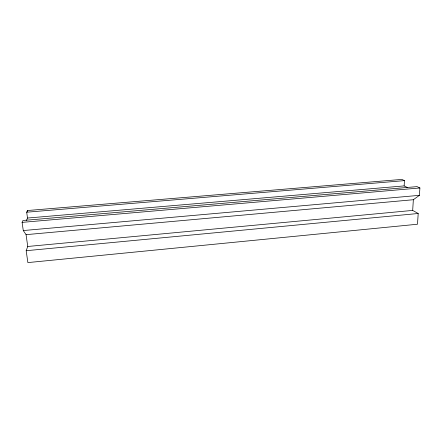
<?xml version="1.0" encoding="UTF-8"?>
<svg xmlns="http://www.w3.org/2000/svg" width="442" height="442" viewBox="0 0 442 442"><rect width="100%" height="100%" fill="white"/><g stroke="black" fill="none" stroke-linecap="round" stroke-linejoin="round"><path stroke-width="0.66" d="M407.734 187.679L404.148 185.905L404.452 180.629L401.883 179.408L27.454 210.53L26.697 212.204L27.514 218.044L26.459 220.481M412.679 210.409L413.353 199.729L419.414 195.336L419.9 187.977L417.06 186.623L22.951 220.492L22.1 222.37L23.277 230.553L26.061 234.652L27.747 246.476L26.172 250.708L27.879 262.592L417.497 224.232L418.204 213.497L412.679 210.409L27.747 246.476M26.172 250.708L418.204 213.497M26.061 234.652L413.353 199.729M23.277 230.553L419.414 195.336M22.1 222.37L419.9 187.977M27.514 218.044L404.148 185.905M26.697 212.204L404.452 180.629M27.454 210.53L27.631 211.812"/></g></svg>
